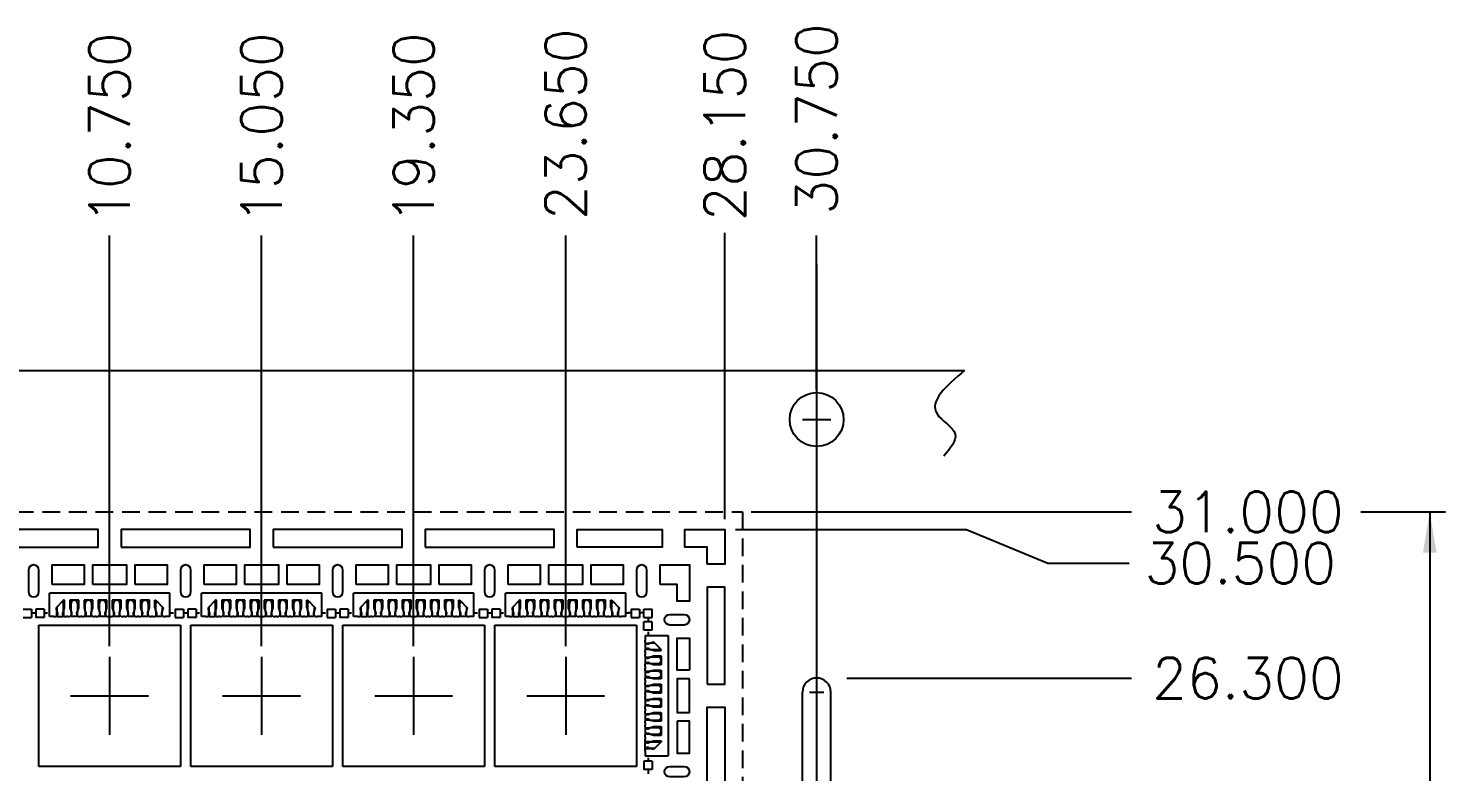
# Model space of a CAD drawing. Extents: x 580 to 695, y -153 to -2.
# Drawn here: x 644.95 to 685.04, y -22.64 to -1.61 of the extents above; entities that cross this region are included whole.
import ezdxf

# ---------------------------------------------------------------- set-up
doc = ezdxf.new("R2010")
doc.units = 0
doc.header["$LTSCALE"] = 5
doc.header["$MEASUREMENT"] = 0
doc.linetypes.add('CENTER', pattern=[2, 1.25, -0.25, 0.25, -0.25])
doc.linetypes.add('HIDDEN', pattern=[0.375, 0.25, -0.125])
doc.layers.get('0').update_dxf_attribs({"linetype": 'CONTINUOUS'})
doc.layers.add('1', color=7, linetype='CONTINUOUS')
doc.layers.add('1D', color=4, linetype='CONTINUOUS')
doc.styles.add('SIMPLEX', font='SIMPLEX')

msp = doc.modelspace()

# ---------------------------------------------------------------- linework, layer by layer
for p, q in [((662.362, -18.05), (662.597, -18.05)), ((662.362, -18.285), (662.362, -18.05)), ((662.362, -18.285), (662.597, -18.285)), ((662.597, -18.285), (662.597, -18.05))]:
    msp.add_line(p, q)
at = {"layer": '1'}
for p, q in [((601.652, -11.295), (671.431, -11.295)), ((645.949, -17.795), (645.729, -18.015)), ((645.729, -18.015), (645.762, -18.111)), ((645.942, -18.111), (645.977, -18.01)), ((645.977, -18.01), (645.977, -17.795)), ((646.127, -17.795), (646.127, -18.01)), ((646.127, -18.01), (646.162, -18.111)), ((646.342, -18.111), (646.377, -18.01)), ((646.377, -18.01), (646.377, -17.795)), ((646.527, -17.795), (646.527, -18.01)), ((646.527, -18.01), (646.562, -18.111)), ((646.742, -18.111), (646.777, -18.01)), ((646.777, -18.01), (646.777, -17.795)), ((646.927, -17.795), (646.927, -18.01)), ((646.927, -18.01), (646.962, -18.111)), ((647.142, -18.111), (647.177, -18.01)), ((647.177, -18.01), (647.177, -17.795)), ((647.327, -17.795), (647.327, -18.01)), ((647.327, -18.01), (647.362, -18.111)), ((647.542, -18.111), (647.577, -18.01)), ((647.577, -18.01), (647.577, -17.795)), ((647.727, -17.795), (647.727, -18.01)), ((647.727, -18.01), (647.762, -18.111)), ((647.942, -18.111), (647.977, -18.01)), ((647.977, -18.01), (647.977, -17.795)), ((648.127, -17.795), (648.127, -18.01)), ((648.127, -18.01), (648.162, -18.111)), ((648.342, -18.111), (648.377, -18.01)), ((648.377, -18.01), (648.377, -17.795)), ((648.527, -18.01), (648.527, -17.795)), ((648.527, -18.01), (648.562, -18.111)), ((648.555, -17.795), (648.775, -18.015)), ((648.742, -18.111), (648.775, -18.015)), ((650.249, -17.795), (650.029, -18.015)), ((650.029, -18.015), (650.062, -18.111)), ((650.242, -18.111), (650.277, -18.01)), ((650.277, -18.01), (650.277, -17.795)), ((650.427, -17.795), (650.427, -18.01)), ((650.427, -18.01), (650.462, -18.111)), ((650.642, -18.111), (650.677, -18.01)), ((650.677, -18.01), (650.677, -17.795)), ((650.827, -17.795), (650.827, -18.01)), ((650.827, -18.01), (650.862, -18.111)), ((651.042, -18.111), (651.077, -18.01)), ((651.077, -18.01), (651.077, -17.795)), ((651.227, -17.795), (651.227, -18.01)), ((651.227, -18.01), (651.262, -18.111)), ((651.442, -18.111), (651.477, -18.01)), ((651.477, -18.01), (651.477, -17.795)), ((651.627, -17.795), (651.627, -18.01)), ((651.627, -18.01), (651.662, -18.111)), ((651.842, -18.111), (651.877, -18.01)), ((651.877, -18.01), (651.877, -17.795)), ((652.027, -17.795), (652.027, -18.01)), ((652.027, -18.01), (652.062, -18.111)), ((652.242, -18.111), (652.277, -18.01)), ((652.277, -18.01), (652.277, -17.795)), ((652.427, -17.795), (652.427, -18.01)), ((652.427, -18.01), (652.462, -18.111)), ((652.642, -18.111), (652.677, -18.01)), ((652.677, -18.01), (652.677, -17.795)), ((652.827, -18.01), (652.827, -17.795)), ((652.827, -18.01), (652.862, -18.111)), ((652.855, -17.795), (653.075, -18.015)), ((653.042, -18.111), (653.075, -18.015)), ((654.549, -17.795), (654.329, -18.015)), ((654.329, -18.015), (654.362, -18.111)), ((654.542, -18.111), (654.577, -18.01)), ((654.577, -18.01), (654.577, -17.795)), ((654.727, -17.795), (654.727, -18.01)), ((654.727, -18.01), (654.762, -18.111)), ((654.942, -18.111), (654.977, -18.01)), ((654.977, -18.01), (654.977, -17.795)), ((655.127, -17.795), (655.127, -18.01)), ((655.127, -18.01), (655.162, -18.111)), ((655.342, -18.111), (655.377, -18.01)), ((655.377, -18.01), (655.377, -17.795)), ((655.527, -17.795), (655.527, -18.01)), ((655.527, -18.01), (655.562, -18.111)), ((655.742, -18.111), (655.777, -18.01)), ((655.777, -18.01), (655.777, -17.795)), ((655.927, -17.795), (655.927, -18.01)), ((655.927, -18.01), (655.962, -18.111)), ((656.142, -18.111), (656.177, -18.01)), ((656.177, -18.01), (656.177, -17.795)), ((656.327, -17.795), (656.327, -18.01)), ((656.327, -18.01), (656.362, -18.111)), ((656.542, -18.111), (656.577, -18.01)), ((656.577, -18.01), (656.577, -17.795)), ((656.727, -17.795), (656.727, -18.01)), ((656.727, -18.01), (656.762, -18.111)), ((656.942, -18.111), (656.977, -18.01)), ((656.977, -18.01), (656.977, -17.795)), ((657.127, -18.01), (657.127, -17.795)), ((657.127, -18.01), (657.162, -18.111)), ((657.155, -17.795), (657.375, -18.015)), ((657.342, -18.111), (657.375, -18.015)), ((658.849, -17.795), (658.629, -18.015)), ((658.629, -18.015), (658.662, -18.111)), ((658.842, -18.111), (658.877, -18.01)), ((658.877, -18.01), (658.877, -17.795)), ((659.027, -17.795), (659.027, -18.01)), ((659.027, -18.01), (659.062, -18.111)), ((659.242, -18.111), (659.277, -18.01)), ((659.277, -18.01), (659.277, -17.795)), ((659.427, -17.795), (659.427, -18.01)), ((659.427, -18.01), (659.462, -18.111)), ((659.642, -18.111), (659.677, -18.01)), ((659.677, -18.01), (659.677, -17.795)), ((659.827, -17.795), (659.827, -18.01)), ((659.827, -18.01), (659.862, -18.111)), ((660.042, -18.111), (660.077, -18.01)), ((660.077, -18.01), (660.077, -17.795)), ((660.227, -17.795), (660.227, -18.01)), ((660.227, -18.01), (660.262, -18.111)), ((660.442, -18.111), (660.477, -18.01)), ((660.477, -18.01), (660.477, -17.795)), ((660.627, -17.795), (660.627, -18.01)), ((660.627, -18.01), (660.662, -18.111)), ((660.842, -18.111), (660.877, -18.01)), ((660.877, -18.01), (660.877, -17.795)), ((661.027, -17.795), (661.027, -18.01)), ((661.027, -18.01), (661.062, -18.111)), ((661.242, -18.111), (661.277, -18.01)), ((661.277, -18.01), (661.277, -17.795)), ((661.427, -18.01), (661.427, -17.795)), ((661.427, -18.01), (661.462, -18.111)), ((661.455, -17.795), (661.675, -18.015)), ((661.642, -18.111), (661.675, -18.015)), ((644.807, -18.05), (645.042, -18.05)), ((644.807, -18.285), (645.042, -18.285)), ((645.042, -18.05), (645.042, -18.285)), ((645.162, -18.05), (645.162, -18.285)), ((645.397, -18.05), (645.162, -18.05)), ((645.397, -18.285), (645.162, -18.285)), ((645.397, -18.05), (645.397, -18.285)), ((645.673, -18.25), (645.547, -18.25)), ((645.762, -18.231), (645.762, -18.111)), ((645.942, -18.111), (645.942, -18.231)), ((646.073, -18.25), (646.031, -18.25)), ((646.162, -18.111), (646.162, -18.231)), ((646.342, -18.231), (646.342, -18.111)), ((646.473, -18.25), (646.431, -18.25)), ((646.562, -18.111), (646.562, -18.231)), ((646.742, -18.231), (646.742, -18.111)), ((646.873, -18.25), (646.831, -18.25)), ((646.962, -18.111), (646.962, -18.231)), ((647.142, -18.231), (647.142, -18.111)), ((647.273, -18.25), (647.231, -18.25)), ((647.362, -18.111), (647.362, -18.231)), ((647.542, -18.231), (647.542, -18.111)), ((647.673, -18.25), (647.631, -18.25)), ((647.762, -18.111), (647.762, -18.231)), ((647.942, -18.231), (647.942, -18.111)), ((648.073, -18.25), (648.031, -18.25)), ((648.162, -18.111), (648.162, -18.231)), ((648.342, -18.231), (648.342, -18.111)), ((648.473, -18.25), (648.431, -18.25)), ((648.562, -18.111), (648.562, -18.231)), ((648.742, -18.231), (648.742, -18.111)), ((648.957, -18.25), (648.831, -18.25)), ((649.107, -18.05), (649.107, -18.285)), ((649.107, -18.05), (649.342, -18.05)), ((649.107, -18.285), (649.342, -18.285)), ((649.342, -18.05), (649.342, -18.285)), ((649.462, -18.05), (649.462, -18.285)), ((649.697, -18.05), (649.462, -18.05)), ((649.697, -18.285), (649.462, -18.285)), ((649.697, -18.05), (649.697, -18.285)), ((649.973, -18.25), (649.847, -18.25)), ((650.062, -18.231), (650.062, -18.111)), ((650.242, -18.111), (650.242, -18.231)), ((650.373, -18.25), (650.331, -18.25)), ((650.462, -18.111), (650.462, -18.231)), ((650.642, -18.231), (650.642, -18.111)), ((650.773, -18.25), (650.731, -18.25)), ((650.862, -18.111), (650.862, -18.231)), ((651.042, -18.231), (651.042, -18.111)), ((651.173, -18.25), (651.131, -18.25)), ((651.262, -18.111), (651.262, -18.231)), ((651.442, -18.231), (651.442, -18.111)), ((651.573, -18.25), (651.531, -18.25)), ((651.662, -18.111), (651.662, -18.231)), ((651.842, -18.231), (651.842, -18.111)), ((651.973, -18.25), (651.931, -18.25)), ((652.062, -18.111), (652.062, -18.231)), ((652.242, -18.231), (652.242, -18.111)), ((652.373, -18.25), (652.331, -18.25)), ((652.462, -18.111), (652.462, -18.231)), ((652.642, -18.231), (652.642, -18.111)), ((652.773, -18.25), (652.731, -18.25)), ((652.862, -18.111), (652.862, -18.231)), ((653.042, -18.231), (653.042, -18.111)), ((653.257, -18.25), (653.131, -18.25)), ((653.407, -18.05), (653.407, -18.285)), ((653.407, -18.05), (653.642, -18.05)), ((653.407, -18.285), (653.642, -18.285)), ((653.642, -18.05), (653.642, -18.285)), ((653.762, -18.05), (653.762, -18.285)), ((653.997, -18.05), (653.762, -18.05)), ((653.997, -18.285), (653.762, -18.285)), ((653.997, -18.05), (653.997, -18.285)), ((654.273, -18.25), (654.147, -18.25)), ((654.362, -18.231), (654.362, -18.111)), ((654.542, -18.111), (654.542, -18.231)), ((654.673, -18.25), (654.631, -18.25)), ((654.762, -18.111), (654.762, -18.231)), ((654.942, -18.231), (654.942, -18.111)), ((655.073, -18.25), (655.031, -18.25)), ((655.162, -18.111), (655.162, -18.231)), ((655.342, -18.231), (655.342, -18.111)), ((655.473, -18.25), (655.431, -18.25)), ((655.562, -18.111), (655.562, -18.231)), ((655.742, -18.231), (655.742, -18.111)), ((655.873, -18.25), (655.831, -18.25)), ((655.962, -18.111), (655.962, -18.231)), ((656.142, -18.231), (656.142, -18.111)), ((656.273, -18.25), (656.231, -18.25)), ((656.362, -18.111), (656.362, -18.231)), ((656.542, -18.231), (656.542, -18.111)), ((656.673, -18.25), (656.631, -18.25)), ((656.762, -18.111), (656.762, -18.231)), ((656.942, -18.231), (656.942, -18.111)), ((657.073, -18.25), (657.031, -18.25)), ((657.162, -18.111), (657.162, -18.231)), ((657.342, -18.231), (657.342, -18.111)), ((657.557, -18.25), (657.431, -18.25)), ((657.707, -18.05), (657.707, -18.285)), ((657.707, -18.05), (657.942, -18.05)), ((657.707, -18.285), (657.942, -18.285)), ((657.942, -18.05), (657.942, -18.285)), ((658.062, -18.05), (658.062, -18.285)), ((658.297, -18.05), (658.062, -18.05)), ((658.297, -18.285), (658.062, -18.285)), ((658.297, -18.05), (658.297, -18.285)), ((658.573, -18.25), (658.447, -18.25)), ((658.662, -18.231), (658.662, -18.111)), ((658.842, -18.111), (658.842, -18.231)), ((658.973, -18.25), (658.931, -18.25)), ((659.062, -18.111), (659.062, -18.231)), ((659.242, -18.231), (659.242, -18.111)), ((659.373, -18.25), (659.331, -18.25)), ((659.462, -18.111), (659.462, -18.231)), ((659.642, -18.231), (659.642, -18.111)), ((659.773, -18.25), (659.731, -18.25)), ((659.862, -18.111), (659.862, -18.231)), ((660.042, -18.231), (660.042, -18.111)), ((660.173, -18.25), (660.131, -18.25)), ((660.262, -18.111), (660.262, -18.231)), ((660.442, -18.231), (660.442, -18.111)), ((660.573, -18.25), (660.531, -18.25)), ((660.662, -18.111), (660.662, -18.231)), ((660.842, -18.231), (660.842, -18.111)), ((660.973, -18.25), (660.931, -18.25)), ((661.062, -18.111), (661.062, -18.231)), ((661.242, -18.231), (661.242, -18.111)), ((661.373, -18.25), (661.331, -18.25)), ((661.462, -18.111), (661.462, -18.231)), ((661.642, -18.231), (661.642, -18.111)), ((661.857, -18.25), (661.731, -18.25)), ((662.007, -18.05), (662.242, -18.05)), ((662.007, -18.05), (662.007, -18.285)), ((662.007, -18.285), (662.242, -18.285)), ((662.242, -18.05), (662.242, -18.285)), ((662.362, -18.64), (662.362, -18.405)), ((662.597, -18.405), (662.362, -18.405)), ((662.597, -18.64), (662.597, -18.405)), ((662.597, -18.64), (662.362, -18.64)), ((662.397, -18.79), (662.397, -18.916)), ((662.416, -19.005), (662.536, -19.005)), ((662.536, -19.185), (662.416, -19.185)), ((662.536, -19.005), (662.632, -18.972)), ((662.637, -19.22), (662.536, -19.185)), ((662.852, -19.192), (662.632, -18.972)), ((662.637, -19.22), (662.852, -19.22)), ((662.397, -19.274), (662.397, -19.316)), ((662.416, -19.405), (662.536, -19.405)), ((662.536, -19.585), (662.416, -19.585)), ((662.536, -19.405), (662.637, -19.37)), ((662.637, -19.62), (662.536, -19.585)), ((662.637, -19.37), (662.852, -19.37)), ((662.852, -19.62), (662.637, -19.62)), ((662.397, -19.674), (662.397, -19.716)), ((662.416, -19.805), (662.536, -19.805)), ((662.536, -19.985), (662.416, -19.985)), ((662.536, -19.805), (662.637, -19.77)), ((662.637, -20.02), (662.536, -19.985)), ((662.637, -19.77), (662.852, -19.77)), ((662.852, -20.02), (662.637, -20.02)), ((662.397, -20.074), (662.397, -20.116)), ((662.416, -20.205), (662.536, -20.205)), ((662.536, -20.385), (662.416, -20.385)), ((662.536, -20.205), (662.637, -20.17)), ((662.637, -20.42), (662.536, -20.385)), ((662.637, -20.17), (662.852, -20.17)), ((662.852, -20.42), (662.637, -20.42)), ((666.852, -42.595), (666.852, -20.395)), ((667.652, -42.595), (667.652, -20.395)), ((662.397, -20.474), (662.397, -20.516)), ((662.416, -20.605), (662.536, -20.605)), ((662.536, -20.785), (662.416, -20.785)), ((662.536, -20.605), (662.637, -20.57)), ((662.637, -20.82), (662.536, -20.785)), ((662.637, -20.57), (662.852, -20.57)), ((662.852, -20.82), (662.637, -20.82)), ((662.397, -20.874), (662.397, -20.916)), ((662.416, -21.005), (662.536, -21.005)), ((662.536, -21.185), (662.416, -21.185)), ((662.536, -21.005), (662.637, -20.97)), ((662.637, -21.22), (662.536, -21.185)), ((662.637, -20.97), (662.852, -20.97)), ((662.852, -21.22), (662.637, -21.22)), ((662.397, -21.274), (662.397, -21.316)), ((662.416, -21.405), (662.536, -21.405)), ((662.536, -21.585), (662.416, -21.585)), ((662.536, -21.405), (662.637, -21.37)), ((662.637, -21.62), (662.536, -21.585)), ((662.637, -21.37), (662.852, -21.37)), ((662.852, -21.62), (662.637, -21.62)), ((662.397, -21.674), (662.397, -21.716)), ((662.536, -21.805), (662.416, -21.805)), ((662.416, -21.985), (662.536, -21.985)), ((662.536, -21.805), (662.637, -21.77)), ((662.632, -22.018), (662.536, -21.985)), ((662.852, -21.798), (662.632, -22.018)), ((662.637, -21.77), (662.852, -21.77)), ((662.362, -22.35), (662.362, -22.585)), ((662.597, -22.35), (662.362, -22.35)), ((662.397, -22.074), (662.397, -22.2)), ((662.597, -22.35), (662.597, -22.585)), ((662.597, -22.585), (662.362, -22.585))]:
    msp.add_line(p, q, dxfattribs=at)
at = {"layer": '1', "color": 7}
for p, q in [((648.957, -17.595), (645.547, -17.595)), ((645.547, -18.25), (645.547, -17.595)), ((648.957, -18.25), (648.957, -17.595)), ((653.257, -17.595), (649.847, -17.595)), ((649.847, -18.25), (649.847, -17.595)), ((653.257, -18.25), (653.257, -17.595)), ((657.557, -17.595), (654.147, -17.595)), ((654.147, -18.25), (654.147, -17.595)), ((657.557, -18.25), (657.557, -17.595)), ((661.857, -17.595), (658.447, -17.595)), ((658.447, -18.25), (658.447, -17.595)), ((661.857, -18.25), (661.857, -17.595)), ((645.977, -17.795), (645.949, -17.795)), ((646.377, -17.795), (646.127, -17.795)), ((646.777, -17.795), (646.527, -17.795)), ((647.177, -17.795), (646.927, -17.795)), ((647.577, -17.795), (647.327, -17.795)), ((647.977, -17.795), (647.727, -17.795)), ((648.377, -17.795), (648.127, -17.795)), ((648.527, -17.795), (648.555, -17.795)), ((650.277, -17.795), (650.249, -17.795)), ((650.677, -17.795), (650.427, -17.795)), ((651.077, -17.795), (650.827, -17.795)), ((651.477, -17.795), (651.227, -17.795)), ((651.877, -17.795), (651.627, -17.795)), ((652.277, -17.795), (652.027, -17.795)), ((652.677, -17.795), (652.427, -17.795)), ((652.827, -17.795), (652.855, -17.795)), ((654.577, -17.795), (654.549, -17.795)), ((654.977, -17.795), (654.727, -17.795)), ((655.377, -17.795), (655.127, -17.795)), ((655.777, -17.795), (655.527, -17.795)), ((656.177, -17.795), (655.927, -17.795)), ((656.577, -17.795), (656.327, -17.795)), ((656.977, -17.795), (656.727, -17.795)), ((657.127, -17.795), (657.155, -17.795)), ((658.877, -17.795), (658.849, -17.795)), ((659.277, -17.795), (659.027, -17.795)), ((659.677, -17.795), (659.427, -17.795)), ((660.077, -17.795), (659.827, -17.795)), ((660.477, -17.795), (660.227, -17.795)), ((660.877, -17.795), (660.627, -17.795)), ((661.277, -17.795), (661.027, -17.795)), ((661.427, -17.795), (661.455, -17.795)), ((662.397, -18.79), (663.052, -18.79)), ((663.052, -18.79), (663.052, -22.2)), ((662.852, -19.22), (662.852, -19.192)), ((662.852, -19.37), (662.852, -19.62)), ((662.852, -19.77), (662.852, -20.02)), ((662.852, -20.17), (662.852, -20.42)), ((662.852, -20.57), (662.852, -20.82)), ((662.852, -20.97), (662.852, -21.22)), ((662.852, -21.37), (662.852, -21.62)), ((662.852, -21.77), (662.852, -21.798)), ((662.397, -22.2), (663.052, -22.2))]:
    msp.add_line(p, q, dxfattribs=at)
at = {"layer": '1', "ltscale": 10}
for points in [[(643.277, -16.295), (646.927, -16.295), (646.927, -15.795), (643.277, -15.795)], [(647.577, -16.295), (651.227, -16.295), (651.227, -15.795), (647.577, -15.795)], [(651.877, -16.295), (655.527, -16.295), (655.527, -15.795), (651.877, -15.795)], [(656.177, -16.295), (659.827, -16.295), (659.827, -15.795), (656.177, -15.795)], [(660.477, -16.295), (660.477, -15.795), (662.877, -15.795), (662.877, -16.295)], [(664.152, -16.77), (664.152, -16.295), (663.527, -16.295), (663.527, -15.795), (664.652, -15.795), (664.652, -16.77)], [(645.627, -17.345), (645.627, -16.795), (646.527, -16.795), (646.527, -17.345)], [(646.777, -17.345), (646.777, -16.795), (647.727, -16.795), (647.727, -17.345)], [(647.977, -17.345), (647.977, -16.795), (648.877, -16.795), (648.877, -17.345)], [(649.927, -17.345), (649.927, -16.795), (650.827, -16.795), (650.827, -17.345)], [(651.077, -17.345), (651.077, -16.795), (652.027, -16.795), (652.027, -17.345)], [(652.277, -17.345), (652.277, -16.795), (653.177, -16.795), (653.177, -17.345)], [(654.227, -17.345), (654.227, -16.795), (655.127, -16.795), (655.127, -17.345)], [(655.377, -17.345), (655.377, -16.795), (656.327, -16.795), (656.327, -17.345)], [(656.577, -17.345), (656.577, -16.795), (657.477, -16.795), (657.477, -17.345)], [(658.527, -17.345), (658.527, -16.795), (659.427, -16.795), (659.427, -17.345)], [(659.677, -17.345), (659.677, -16.795), (660.627, -16.795), (660.627, -17.345)], [(660.877, -17.345), (660.877, -16.795), (661.777, -16.795), (661.777, -17.345)], [(664.152, -20.17), (664.652, -20.17), (664.652, -17.42), (664.152, -17.42)], [(663.652, -19.77), (663.302, -19.77), (663.302, -18.87), (663.652, -18.87)], [(663.652, -20.02), (663.302, -20.02), (663.302, -20.97), (663.652, -20.97)], [(664.152, -24.47), (664.152, -20.82), (664.652, -20.82), (664.652, -24.47)], [(663.302, -21.22), (663.302, -22.12), (663.652, -22.12), (663.652, -21.22)]]:
    msp.add_lwpolyline(points, close=True, dxfattribs=at)
for points in [[(645.252, -17.55), (645.252, -16.945, 1), (644.952, -16.945), (644.952, -17.55, 1)], [(649.552, -17.55), (649.552, -16.945, 1), (649.252, -16.945), (649.252, -17.55, 1)], [(653.852, -17.55), (653.852, -16.945, 1), (653.552, -16.945), (653.552, -17.55, 1)], [(658.152, -17.55), (658.152, -16.945, 1), (657.852, -16.945), (657.852, -17.55, 1)], [(662.452, -17.55), (662.452, -16.945, 1), (662.152, -16.945), (662.152, -17.55, 1)], [(663.097, -18.195), (663.502, -18.195, -1), (663.502, -18.495), (663.097, -18.495, -1)], [(663.097, -22.495), (663.502, -22.495, -1), (663.502, -22.795), (663.097, -22.795, -1)]]:
    msp.add_lwpolyline(points, format="xyb", close=True, dxfattribs=at)
at = {"layer": '1'}
msp.add_lwpolyline([(662.827, -17.345), (662.827, -16.795), (663.652, -16.795), (663.652, -17.82), (663.302, -17.82), (663.302, -17.345)], close=True, dxfattribs=at)
msp.add_circle((667.252, -12.68), 0.762, dxfattribs=at)
for centre, radius, start, end in [((645.703, -18.171), 0.0843, 249.5408, 45.2841), ((646.002, -18.171), 0.0843, 134.7159, 290.4592), ((646.103, -18.171), 0.0843, 249.5408, 45.2841), ((646.402, -18.171), 0.0843, 134.7159, 290.4592), ((646.503, -18.171), 0.0843, 249.5408, 45.2841), ((646.802, -18.171), 0.0843, 134.7159, 290.4592), ((646.903, -18.171), 0.0843, 249.5408, 45.2841), ((647.202, -18.171), 0.0843, 134.7159, 290.4592), ((647.303, -18.171), 0.0843, 249.5408, 45.2841), ((647.602, -18.171), 0.0843, 134.7159, 290.4592), ((647.703, -18.171), 0.0843, 249.5408, 45.2841), ((648.002, -18.171), 0.0843, 134.7159, 290.4592), ((648.103, -18.171), 0.0843, 249.5408, 45.2841), ((648.402, -18.171), 0.0843, 134.7159, 290.4592), ((648.503, -18.171), 0.0843, 249.5408, 45.2841), ((648.802, -18.171), 0.0843, 134.7159, 290.4592), ((650.003, -18.171), 0.0843, 249.5408, 45.2841), ((650.302, -18.171), 0.0843, 134.7159, 290.4592), ((650.403, -18.171), 0.0843, 249.5408, 45.2841), ((650.702, -18.171), 0.0843, 134.7159, 290.4592), ((650.803, -18.171), 0.0843, 249.5408, 45.2841), ((651.102, -18.171), 0.0843, 134.7159, 290.4592), ((651.203, -18.171), 0.0843, 249.5408, 45.2841), ((651.502, -18.171), 0.0843, 134.7159, 290.4592), ((651.603, -18.171), 0.0843, 249.5408, 45.2841), ((651.902, -18.171), 0.0843, 134.7159, 290.4592), ((652.003, -18.171), 0.0843, 249.5408, 45.2841), ((652.302, -18.171), 0.0843, 134.7159, 290.4592), ((652.403, -18.171), 0.0843, 249.5408, 45.2841), ((652.702, -18.171), 0.0843, 134.7159, 290.4592), ((652.803, -18.171), 0.0843, 249.5408, 45.2841), ((653.102, -18.171), 0.0843, 134.7159, 290.4592), ((654.303, -18.171), 0.0843, 249.5408, 45.2841), ((654.602, -18.171), 0.0843, 134.7159, 290.4592), ((654.703, -18.171), 0.0843, 249.5408, 45.2841), ((655.002, -18.171), 0.0843, 134.7159, 290.4592), ((655.103, -18.171), 0.0843, 249.5408, 45.2841), ((655.402, -18.171), 0.0843, 134.7159, 290.4592), ((655.503, -18.171), 0.0843, 249.5408, 45.2841), ((655.802, -18.171), 0.0843, 134.7159, 290.4592), ((655.903, -18.171), 0.0843, 249.5408, 45.2841), ((656.202, -18.171), 0.0843, 134.7159, 290.4592), ((656.303, -18.171), 0.0843, 249.5408, 45.2841), ((656.602, -18.171), 0.0843, 134.7159, 290.4592), ((656.703, -18.171), 0.0843, 249.5408, 45.2841), ((657.002, -18.171), 0.0843, 134.7159, 290.4592), ((657.103, -18.171), 0.0843, 249.5408, 45.2841), ((657.402, -18.171), 0.0843, 134.7159, 290.4592), ((658.603, -18.171), 0.0843, 249.5408, 45.2841), ((658.902, -18.171), 0.0843, 134.7159, 290.4592), ((659.003, -18.171), 0.0843, 249.5408, 45.2841), ((659.302, -18.171), 0.0843, 134.7159, 290.4592), ((659.403, -18.171), 0.0843, 249.5408, 45.2841), ((659.702, -18.171), 0.0843, 134.7159, 290.4592), ((659.803, -18.171), 0.0843, 249.5408, 45.2841), ((660.102, -18.171), 0.0843, 134.7159, 290.4592), ((660.203, -18.171), 0.0843, 249.5408, 45.2841), ((660.502, -18.171), 0.0843, 134.7159, 290.4592), ((660.603, -18.171), 0.0843, 249.5408, 45.2841), ((660.902, -18.171), 0.0843, 134.7159, 290.4592), ((661.003, -18.171), 0.0843, 249.5408, 45.2841), ((661.302, -18.171), 0.0843, 134.7159, 290.4592), ((661.403, -18.171), 0.0843, 249.5408, 45.2841), ((661.702, -18.171), 0.0843, 134.7159, 290.4592), ((662.476, -18.946), 0.0843, 159.5408, 315.2841), ((662.476, -19.244), 0.0843, 44.7159, 200.4592), ((662.476, -19.346), 0.0843, 159.5408, 315.2841), ((662.476, -19.644), 0.0843, 44.7159, 200.4592), ((662.476, -19.746), 0.0843, 159.5408, 315.2841), ((662.476, -20.044), 0.0843, 44.7159, 200.4592), ((667.252, -20.395), 0.4, 0, 180), ((662.476, -20.146), 0.0843, 159.5408, 315.2841), ((662.476, -20.444), 0.0843, 44.7159, 200.4592), ((662.476, -20.546), 0.0843, 159.5408, 315.2841), ((662.476, -20.844), 0.0843, 44.7159, 200.4592), ((662.476, -20.946), 0.0843, 159.5408, 315.2841), ((662.476, -21.244), 0.0843, 44.7159, 200.4592), ((662.476, -21.346), 0.0843, 159.5408, 315.2841), ((662.476, -21.644), 0.0843, 44.7159, 200.4592), ((662.476, -21.746), 0.0843, 159.5408, 315.2841), ((662.476, -22.044), 0.0843, 44.7159, 200.4592)]:
    msp.add_arc(centre, radius, start, end, dxfattribs=at)
at = {"layer": '1D'}
for p, q in [((647.252, -19.092), (647.252, -7.469)), ((651.552, -19.092), (651.552, -7.469)), ((655.852, -19.092), (655.852, -7.469)), ((660.152, -19.092), (660.152, -7.469)), ((664.652, -15.495), (664.652, -7.396)), ((667.252, -11.828), (667.252, -7.469)), ((667.252, -8.295), (667.252, -78.295)), ((665.402, -15.295), (676.155, -15.295)), ((682.645, -15.295), (685.045, -15.295)), ((684.595, -15.295), (684.595, -36.081)), ((664.952, -15.795), (671.49, -15.795)), ((671.49, -15.795), (673.79, -16.743)), ((673.79, -16.743), (676.09, -16.743)), ((668.101, -19.995), (676.154, -19.995))]:
    msp.add_line(p, q, dxfattribs=at)
at = {"layer": '1D', "linetype": 'CENTER'}
for p, q in [((667.252, -12.278), (667.252, -13.082)), ((666.85, -12.68), (667.654, -12.68)), ((647.252, -19.392), (647.252, -21.598)), ((651.552, -19.392), (651.552, -21.598)), ((655.852, -19.392), (655.852, -21.598)), ((660.152, -19.392), (660.152, -21.598)), ((667.052, -20.395), (667.452, -20.395)), ((646.149, -20.495), (648.355, -20.495)), ((650.449, -20.495), (652.655, -20.495)), ((654.749, -20.495), (656.955, -20.495)), ((659.049, -20.495), (661.255, -20.495))]:
    msp.add_line(p, q, dxfattribs=at)
at = {"layer": '1D', "linetype": 'HIDDEN', "ltscale": 0.08}
for p, q in [((645.042, -18.15), (645.162, -18.15)), ((645.397, -18.15), (645.547, -18.15)), ((648.957, -18.15), (649.107, -18.15)), ((649.342, -18.15), (649.462, -18.15)), ((649.697, -18.15), (649.847, -18.15)), ((653.257, -18.15), (653.407, -18.15)), ((653.642, -18.15), (653.762, -18.15)), ((653.997, -18.15), (654.147, -18.15)), ((657.557, -18.15), (657.707, -18.15)), ((657.942, -18.15), (658.062, -18.15)), ((658.297, -18.15), (658.447, -18.15)), ((661.857, -18.15), (662.007, -18.15)), ((662.007, -18.15), (661.857, -18.15)), ((662.362, -18.15), (662.242, -18.15)), ((662.497, -18.405), (662.497, -18.285)), ((662.497, -18.79), (662.497, -18.64)), ((662.497, -22.35), (662.497, -22.2)), ((662.497, -22.705), (662.497, -22.585))]:
    msp.add_line(p, q, dxfattribs=at)
at = {"layer": '1D', "color": 4, "linetype": 'HIDDEN', "ltscale": 0.4}
msp.add_lwpolyline([(665.152, -15.295), (665.152, -77.295), (607.852, -77.295), (607.852, -15.295)], close=True, dxfattribs=at)
at = {"layer": '1D', "linetype": 'HIDDEN', "ltscale": 0.3}
for points in [[(645.762, -17.982), (645.762, -18.111)], [(648.742, -17.982), (648.742, -18.111)], [(650.062, -17.982), (650.062, -18.111)], [(653.042, -17.982), (653.042, -18.111)], [(654.362, -17.982), (654.362, -18.111)], [(657.342, -17.982), (657.342, -18.111)], [(658.662, -17.982), (658.662, -18.111)], [(661.642, -17.982), (661.642, -18.111)], [(645.762, -18.231), (645.762, -18.25), (645.942, -18.25), (645.942, -18.231)], [(646.342, -18.231), (646.342, -18.25), (646.162, -18.25), (646.162, -18.231)], [(646.742, -18.231), (646.742, -18.25), (646.562, -18.25), (646.562, -18.231)], [(647.142, -18.231), (647.142, -18.25), (646.962, -18.25), (646.962, -18.231)], [(647.542, -18.231), (647.542, -18.25), (647.362, -18.25), (647.362, -18.231)], [(647.942, -18.231), (647.942, -18.25), (647.762, -18.25), (647.762, -18.231)], [(648.342, -18.231), (648.342, -18.25), (648.162, -18.25), (648.162, -18.231)], [(648.742, -18.231), (648.742, -18.25), (648.562, -18.25), (648.562, -18.231)], [(650.062, -18.231), (650.062, -18.25), (650.242, -18.25), (650.242, -18.231)], [(650.642, -18.231), (650.642, -18.25), (650.462, -18.25), (650.462, -18.231)], [(651.042, -18.231), (651.042, -18.25), (650.862, -18.25), (650.862, -18.231)], [(651.442, -18.231), (651.442, -18.25), (651.262, -18.25), (651.262, -18.231)], [(651.842, -18.231), (651.842, -18.25), (651.662, -18.25), (651.662, -18.231)], [(652.242, -18.231), (652.242, -18.25), (652.062, -18.25), (652.062, -18.231)], [(652.642, -18.231), (652.642, -18.25), (652.462, -18.25), (652.462, -18.231)], [(653.042, -18.231), (653.042, -18.25), (652.862, -18.25), (652.862, -18.231)], [(654.362, -18.231), (654.362, -18.25), (654.542, -18.25), (654.542, -18.231)], [(654.942, -18.231), (654.942, -18.25), (654.762, -18.25), (654.762, -18.231)], [(655.342, -18.231), (655.342, -18.25), (655.162, -18.25), (655.162, -18.231)], [(655.742, -18.231), (655.742, -18.25), (655.562, -18.25), (655.562, -18.231)], [(656.142, -18.231), (656.142, -18.25), (655.962, -18.25), (655.962, -18.231)], [(656.542, -18.231), (656.542, -18.25), (656.362, -18.25), (656.362, -18.231)], [(656.942, -18.231), (656.942, -18.25), (656.762, -18.25), (656.762, -18.231)], [(657.342, -18.231), (657.342, -18.25), (657.162, -18.25), (657.162, -18.231)], [(658.662, -18.231), (658.662, -18.25), (658.842, -18.25), (658.842, -18.231)], [(659.242, -18.231), (659.242, -18.25), (659.062, -18.25), (659.062, -18.231)], [(659.642, -18.231), (659.642, -18.25), (659.462, -18.25), (659.462, -18.231)], [(660.042, -18.231), (660.042, -18.25), (659.862, -18.25), (659.862, -18.231)], [(660.442, -18.231), (660.442, -18.25), (660.262, -18.25), (660.262, -18.231)], [(660.842, -18.231), (660.842, -18.25), (660.662, -18.25), (660.662, -18.231)], [(661.242, -18.231), (661.242, -18.25), (661.062, -18.25), (661.062, -18.231)], [(661.642, -18.231), (661.642, -18.25), (661.462, -18.25), (661.462, -18.231)], [(662.416, -19.005), (662.397, -19.005), (662.397, -19.185), (662.416, -19.185)], [(662.665, -19.005), (662.536, -19.005)], [(662.416, -19.405), (662.397, -19.405), (662.397, -19.585), (662.416, -19.585)], [(662.416, -19.805), (662.397, -19.805), (662.397, -19.985), (662.416, -19.985)], [(662.416, -20.205), (662.397, -20.205), (662.397, -20.385), (662.416, -20.385)], [(662.416, -20.605), (662.397, -20.605), (662.397, -20.785), (662.416, -20.785)], [(662.416, -21.005), (662.397, -21.005), (662.397, -21.185), (662.416, -21.185)], [(662.416, -21.405), (662.397, -21.405), (662.397, -21.585), (662.416, -21.585)], [(662.416, -21.985), (662.397, -21.985), (662.397, -21.805), (662.416, -21.805)], [(662.665, -21.985), (662.536, -21.985)]]:
    msp.add_lwpolyline(points, dxfattribs=at)
for points in [[(645.942, -18.111), (645.942, -17.885, 0.184483), (645.919, -17.825, 0.175674)], [(646.162, -18.111), (646.162, -17.885, -1), (646.342, -17.885), (646.342, -18.111)], [(646.562, -18.111), (646.562, -17.885, -1), (646.742, -17.885), (646.742, -18.111)], [(646.962, -18.111), (646.962, -17.885, -1), (647.142, -17.885), (647.142, -18.111)], [(647.362, -18.111), (647.362, -17.885, -1), (647.542, -17.885), (647.542, -18.111)], [(647.762, -18.111), (647.762, -17.885, -1), (647.942, -17.885), (647.942, -18.111)], [(648.162, -18.111), (648.162, -17.885, -1), (648.342, -17.885), (648.342, -18.111)], [(648.562, -18.111), (648.562, -17.885, -0.184483), (648.585, -17.825, -0.175674)], [(650.242, -18.111), (650.242, -17.885, 0.184483), (650.219, -17.825, 0.175674)], [(650.462, -18.111), (650.462, -17.885, -1), (650.642, -17.885), (650.642, -18.111)], [(650.862, -18.111), (650.862, -17.885, -1), (651.042, -17.885), (651.042, -18.111)], [(651.262, -18.111), (651.262, -17.885, -1), (651.442, -17.885), (651.442, -18.111)], [(651.662, -18.111), (651.662, -17.885, -1), (651.842, -17.885), (651.842, -18.111)], [(652.062, -18.111), (652.062, -17.885, -1), (652.242, -17.885), (652.242, -18.111)], [(652.462, -18.111), (652.462, -17.885, -1), (652.642, -17.885), (652.642, -18.111)], [(652.862, -18.111), (652.862, -17.885, -0.184483), (652.885, -17.825, -0.175674)], [(654.542, -18.111), (654.542, -17.885, 0.184483), (654.519, -17.825, 0.175674)], [(654.762, -18.111), (654.762, -17.885, -1), (654.942, -17.885), (654.942, -18.111)], [(655.162, -18.111), (655.162, -17.885, -1), (655.342, -17.885), (655.342, -18.111)], [(655.562, -18.111), (655.562, -17.885, -1), (655.742, -17.885), (655.742, -18.111)], [(655.962, -18.111), (655.962, -17.885, -1), (656.142, -17.885), (656.142, -18.111)], [(656.362, -18.111), (656.362, -17.885, -1), (656.542, -17.885), (656.542, -18.111)], [(656.762, -18.111), (656.762, -17.885, -1), (656.942, -17.885), (656.942, -18.111)], [(657.162, -18.111), (657.162, -17.885, -0.184483), (657.185, -17.825, -0.175674)], [(658.842, -18.111), (658.842, -17.885, 0.184483), (658.819, -17.825, 0.175674)], [(659.062, -18.111), (659.062, -17.885, -1), (659.242, -17.885), (659.242, -18.111)], [(659.462, -18.111), (659.462, -17.885, -1), (659.642, -17.885), (659.642, -18.111)], [(659.862, -18.111), (659.862, -17.885, -1), (660.042, -17.885), (660.042, -18.111)], [(660.262, -18.111), (660.262, -17.885, -1), (660.442, -17.885), (660.442, -18.111)], [(660.662, -18.111), (660.662, -17.885, -1), (660.842, -17.885), (660.842, -18.111)], [(661.062, -18.111), (661.062, -17.885, -1), (661.242, -17.885), (661.242, -18.111)], [(661.462, -18.111), (661.462, -17.885, -0.184483), (661.485, -17.825, -0.175674)], [(662.536, -19.185), (662.762, -19.185, 0.184483), (662.822, -19.162, 0.175674)], [(662.536, -19.585), (662.762, -19.585, 1), (662.762, -19.405), (662.536, -19.405)], [(662.536, -19.985), (662.762, -19.985, 1), (662.762, -19.805), (662.536, -19.805)], [(662.536, -20.385), (662.762, -20.385, 1), (662.762, -20.205), (662.536, -20.205)], [(662.536, -20.785), (662.762, -20.785, 1), (662.762, -20.605), (662.536, -20.605)], [(662.536, -21.185), (662.762, -21.185, 1), (662.762, -21.005), (662.536, -21.005)], [(662.536, -21.585), (662.762, -21.585, 1), (662.762, -21.405), (662.536, -21.405)], [(662.536, -21.805), (662.762, -21.805, -0.184483), (662.822, -21.828, -0.175674)]]:
    msp.add_lwpolyline(points, format="xyb", dxfattribs=at)
at = {"layer": '1D', "color": 2, "linetype": 'CENTER', "ltscale": 0.8}
for points in [[(649.252, -18.495), (649.252, -22.495), (645.252, -22.495), (645.252, -18.495)], [(653.552, -18.495), (653.552, -22.495), (649.552, -22.495), (649.552, -18.495)], [(657.852, -18.495), (657.852, -22.495), (653.852, -22.495), (653.852, -18.495)], [(662.152, -18.495), (662.152, -22.495), (658.152, -22.495), (658.152, -18.495)]]:
    msp.add_lwpolyline(points, close=True, dxfattribs=at)
at = {"layer": '1D'}
msp.add_open_spline([(671.431, -11.295), (670.927, -11.724, 0.013), (670.153, -12.383, 0.033), (671.422, -13.047, 0.028), (671.031, -13.501, 0.029), (670.846, -13.717, 0.029)], degree=3, knots=[0, 0, 0, 0, 1.44754, 2.221214, 2.920477, 2.920477, 2.920477, 2.920477], dxfattribs=at)
msp.add_solid([(684.403, -16.445), (684.787, -16.445), (684.595, -15.295)], dxfattribs=at)

# ---------------------------------------------------------------- texts
at = {"layer": '1D', "char_height": 1.15, "attachment_point": 5, "rotation": 90, "style": 'SIMPLEX'}
for s, insert in [('10.750', (647.252, -4.431)), ('15.050', (651.552, -4.431)), ('19.350', (655.852, -4.431)), ('23.650', (660.152, -4.322)), ('28.150', (664.652, -4.358)), ('\\A1;30.750', (667.252, -4.172))]:
    msp.add_mtext(s, dxfattribs=dict(at, insert=insert))
at = {"layer": '1D', "char_height": 1.15, "attachment_point": 5, "style": 'SIMPLEX'}
for s, insert in [('31.000', (679.453, -15.295)), ('30.500', (679.237, -16.743)), ('26.300', (679.452, -19.995))]:
    msp.add_mtext(s, dxfattribs=dict(at, insert=insert))

doc.saveas('drawing.dxf')
